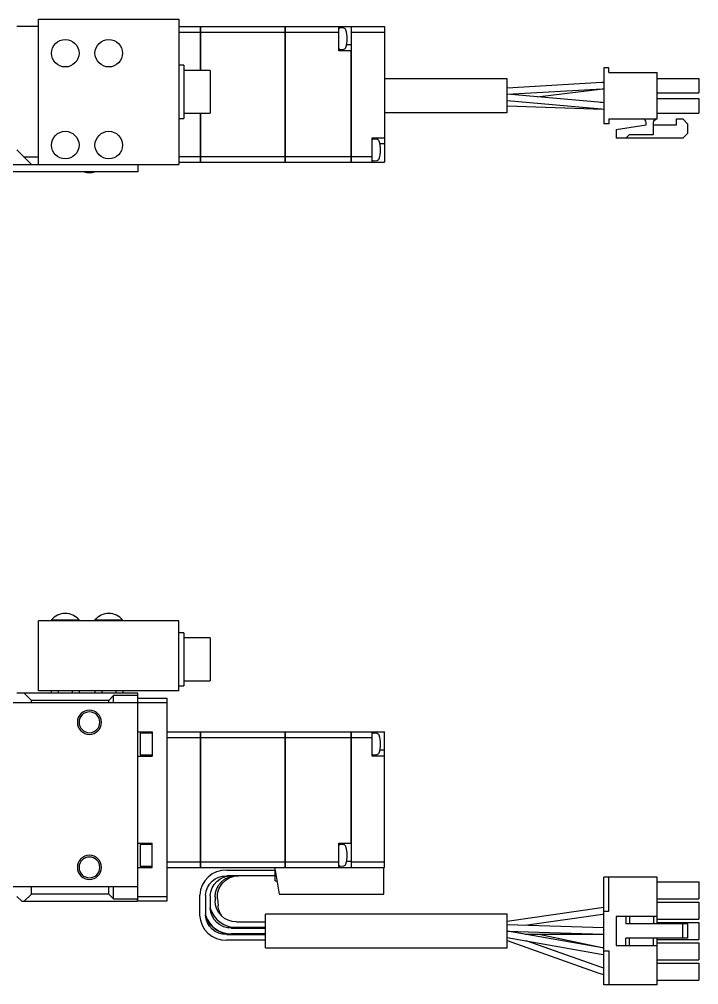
# Model space of a CAD drawing. Extents: x -1 to 744, y -8 to 467.
# Drawn here: x 225.4 to 365.9, y 266.6 to 466.2 of the extents above; entities that cross this region are included whole.
import ezdxf

# ---------------------------------------------------------------- set-up
doc = ezdxf.new("R2010")
doc.units = 0
doc.header["$LTSCALE"] = 0.5
doc.layers.add('MSM_CONTINUOUS', color=7, linetype='CONTINUOUS')

msp = doc.modelspace()

# ---------------------------------------------------------------- linework, layer by layer
at = {"layer": 'MSM_CONTINUOUS'}
for p, q in [((229.4, 436.17), (229.4, 466.17)), ((229.4, 466.17), (258.4, 466.17)), ((258.4, 466.17), (258.4, 436.17)), ((229.4, 464.67), (224.9, 464.67)), ((258.4, 464.67), (262.89, 464.67)), ((258.4, 463.52), (262.89, 463.52)), ((262.89, 455.6), (262.89, 464.67)), ((262.9, 464.67), (262.9, 455.6)), ((262.9, 464.67), (280.39, 464.67)), ((262.9, 463.52), (280.39, 463.52)), ((280.39, 436.67), (280.39, 464.67)), ((280.4, 464.66), (280.39, 464.66)), ((280.4, 463.51), (280.39, 463.51)), ((280.4, 464.67), (280.4, 436.67)), ((280.4, 464.67), (294, 464.67)), ((280.4, 463.52), (291.5, 463.52)), ((291.5, 459.67), (291.5, 464.67)), ((292.48, 464.34), (291.71, 464.4)), ((294, 464.67), (294, 460.92)), ((294.01, 464.67), (294.01, 436.67)), ((294.01, 464.67), (300.9, 464.67)), ((294.01, 463.52), (300.9, 463.52)), ((300.9, 464.67), (300.9, 436.67)), ((294, 459.67), (291.5, 459.67)), ((291.71, 459.94), (292.48, 460.01)), ((294, 460.92), (293.07, 460.92)), ((294, 436.67), (294, 459.67)), ((259.4, 456.67), (258.4, 456.67)), ((259.4, 456.67), (259.4, 445.67)), ((264.9, 455.6), (259.4, 455.6)), ((262.9, 455.74), (262.89, 455.72)), ((264.9, 455.6), (264.9, 446.75)), ((346.3, 456.17), (346.3, 444.57)), ((347.3, 456.17), (346.3, 456.17)), ((347.3, 455.17), (347.3, 456.17)), ((347.3, 455.17), (357.3, 455.17)), ((357.3, 445.57), (357.3, 455.17)), ((326.3, 453.9), (300.9, 453.9)), ((326.3, 446.9), (326.3, 453.9)), ((345.88, 453.1), (326.3, 451.97)), ((346.3, 453.11), (345.88, 453.1)), ((357.3, 453.97), (365.9, 453.97)), ((365.9, 453.97), (365.9, 450.97)), ((326.3, 450.67), (345.95, 451.8)), ((332.52, 450.13), (346.07, 451.79)), ((345.95, 451.8), (346.3, 451.81)), ((346.28, 451.81), (346.3, 451.81)), ((326.3, 449.37), (345.83, 447.66)), ((345.94, 448.95), (326.32, 450.67)), ((357.3, 450.97), (365.9, 450.97)), ((357.3, 449.77), (365.9, 449.77)), ((365.9, 449.77), (365.9, 446.77)), ((326.3, 448.27), (346.16, 447.62)), ((346.3, 448.94), (345.52, 448.99)), ((345.83, 447.66), (346.3, 447.63)), ((346.3, 448.93), (345.94, 448.95)), ((346.16, 447.62), (346.3, 447.62)), ((258.4, 445.67), (259.4, 445.67)), ((259.4, 446.75), (264.9, 446.75)), ((262.89, 436.67), (262.89, 446.75)), ((262.89, 445.97), (262.9, 445.95)), ((262.9, 446.75), (262.9, 436.67)), ((300.9, 446.9), (326.3, 446.9)), ((347.3, 445.57), (357.3, 445.57)), ((347.3, 445.57), (347.3, 444.57)), ((357.3, 446.77), (365.9, 446.77)), ((361.3, 444.37), (361.3, 445.57)), ((361.3, 445.57), (362.6, 445.57)), ((362.6, 445.57), (363.6, 444.57)), ((347.3, 444.57), (346.3, 444.57)), ((348.8, 443.37), (355.05, 444.37)), ((348.8, 443.37), (348.8, 441.57)), ((355.05, 444.37), (355.05, 444.82)), ((356.55, 442.37), (356.55, 444.82)), ((356.55, 444.37), (361.3, 444.37)), ((363.6, 444.57), (363.6, 442.57)), ((298.4, 436.67), (298.4, 441.67)), ((298.4, 441.67), (300.9, 441.67)), ((299.37, 441.34), (298.6, 441.4)), ((362.6, 441.57), (348.8, 441.57)), ((350.8, 441.57), (351.6, 442.37)), ((351.6, 442.37), (356.55, 442.37)), ((363.6, 442.57), (362.6, 441.57)), ((227.9, 436.17), (224.9, 439.17)), ((300.9, 440.42), (299.96, 440.42)), ((229.4, 437.67), (226.4, 437.67)), ((258.4, 437.83), (262.89, 437.83)), ((262.9, 437.83), (280.39, 437.83)), ((280.4, 437.83), (280.39, 437.83)), ((280.4, 437.83), (294, 437.83)), ((294.01, 437.83), (298.4, 437.83)), ((179.9, 436.17), (258.4, 436.17)), ((249.8, 436.17), (249.9, 436.07)), ((249.9, 436.07), (249.9, 434.67)), ((258.4, 436.67), (262.89, 436.67)), ((262.9, 436.67), (280.39, 436.67)), ((280.4, 436.68), (280.39, 436.68)), ((280.4, 436.67), (294, 436.67)), ((294.01, 436.67), (300.9, 436.67)), ((298.6, 436.94), (299.37, 437.01)), ((249.9, 434.67), (179.9, 434.67)), ((258.4, 341.86), (229.4, 341.86)), ((229.4, 327.36), (229.4, 341.86)), ((232.05, 342.02), (237.75, 342.02)), ((232.05, 342.02), (232.05, 341.86)), ((237.75, 341.86), (237.75, 342.02)), ((241.05, 342.02), (246.75, 342.02)), ((241.05, 342.02), (241.05, 341.86)), ((246.75, 341.86), (246.75, 342.02)), ((258.4, 327.36), (258.4, 341.86)), ((259.4, 339.36), (258.4, 339.36)), ((259.4, 339.36), (259.4, 328.36)), ((264.9, 338.29), (259.4, 338.29)), ((264.9, 338.29), (264.9, 329.44)), ((259.4, 329.44), (264.9, 329.44)), ((258.4, 327.36), (229.4, 327.36)), ((232.01, 327.36), (232.01, 326.86)), ((233.45, 327.36), (233.45, 326.86)), ((236.34, 327.36), (236.34, 326.86)), ((237.78, 327.36), (237.78, 326.86)), ((241.01, 327.36), (241.01, 326.86)), ((242.45, 327.36), (242.45, 326.86)), ((245.34, 327.36), (245.34, 326.86)), ((246.78, 327.36), (246.78, 326.86)), ((258.4, 328.36), (259.4, 328.36)), ((249.9, 326.86), (224.9, 326.86)), ((227.9, 325.36), (226.4, 326.86)), ((243.9, 325.36), (227.9, 325.36)), ((227.9, 324.86), (227.9, 325.36)), ((244.9, 326.36), (243.9, 325.36)), ((243.9, 324.86), (243.9, 325.36)), ((249.9, 326.36), (244.9, 326.36)), ((244.9, 324.86), (244.9, 326.36)), ((249.9, 283.86), (249.9, 326.86)), ((249.9, 325.86), (255.9, 325.86)), ((255.9, 325.86), (255.9, 283.86)), ((255.9, 324.86), (179.9, 324.86)), ((249.9, 318.86), (252.9, 318.86)), ((250.4, 318.61), (250.4, 314.11)), ((252.9, 318.61), (250.4, 318.61)), ((252.9, 318.86), (252.9, 313.86)), ((255.9, 318.86), (262.89, 318.86)), ((255.9, 317.71), (262.89, 317.71)), ((262.89, 290.86), (262.89, 318.86)), ((262.9, 318.86), (280.39, 318.86)), ((262.9, 318.86), (262.9, 290.86)), ((262.9, 317.71), (280.39, 317.71)), ((280.39, 290.86), (280.39, 318.86)), ((280.4, 318.85), (280.39, 318.85)), ((280.4, 317.71), (280.39, 317.71)), ((280.4, 318.86), (294, 318.86)), ((280.4, 318.86), (280.4, 290.86)), ((280.4, 317.71), (294, 317.71)), ((294, 295.86), (294, 318.86)), ((294.01, 318.86), (294.01, 290.86)), ((294.01, 318.86), (300.9, 318.86)), ((294.01, 317.71), (298.4, 317.71)), ((298.4, 313.86), (298.4, 318.86)), ((299.37, 318.53), (298.6, 318.6)), ((300.9, 290.86), (300.9, 318.86)), ((249.9, 313.86), (252.9, 313.86)), ((250.4, 314.11), (252.9, 314.11)), ((300.9, 313.86), (298.4, 313.86)), ((298.6, 314.13), (299.37, 314.2)), ((300.9, 315.11), (299.96, 315.11)), ((249.9, 295.86), (252.9, 295.86)), ((250.4, 295.61), (250.4, 291.11)), ((252.9, 295.61), (250.4, 295.61)), ((252.9, 290.86), (252.9, 295.86)), ((291.5, 295.86), (294, 295.86)), ((291.5, 290.86), (291.5, 295.86)), ((292.48, 295.53), (291.71, 295.6)), ((255.9, 292.02), (262.89, 292.02)), ((262.9, 292.02), (280.39, 292.02)), ((280.4, 292.02), (280.39, 292.02)), ((280.4, 292.02), (291.5, 292.02)), ((294, 292.11), (293.07, 292.11)), ((294.01, 292.02), (300.9, 292.02)), ((249.9, 290.86), (252.9, 290.86)), ((250.4, 291.11), (252.9, 291.11)), ((255.9, 290.86), (262.89, 290.86)), ((262.9, 290.86), (300.9, 290.86)), ((268.3, 290.31), (278.3, 290.31)), ((278.3, 288.06), (278.3, 290.86)), ((278.3, 290.26), (279.16, 285.36)), ((280.4, 290.87), (280.39, 290.87)), ((291.71, 291.13), (292.48, 291.2)), ((294, 290.86), (294, 290.87)), ((300.8, 285.36), (300.8, 290.86)), ((278.3, 289.11), (268.3, 289.11)), ((270.78, 289.11), (270.54, 289.11)), ((278.3, 288.06), (278.69, 288.06)), ((357.3, 288.81), (346.3, 288.81)), ((346.3, 266.61), (346.3, 288.81)), ((347.3, 281.81), (347.3, 288.81)), ((357.3, 279.21), (357.3, 288.81)), ((357.3, 287.86), (365.9, 287.86)), ((365.9, 287.86), (365.9, 284.36)), ((249.9, 286.86), (179.9, 286.86)), ((227.9, 285.36), (227.9, 286.86)), ((243.9, 285.36), (243.9, 286.86)), ((244.9, 284.36), (244.9, 286.86)), ((224.9, 284.86), (225.9, 283.86)), ((225.9, 283.86), (249.8, 283.86)), ((226.4, 283.86), (227.9, 285.36)), ((243.9, 285.36), (227.9, 285.36)), ((243.9, 285.36), (244.9, 284.36)), ((244.9, 284.36), (249.81, 284.36)), ((249.81, 283.87), (249.8, 283.86)), ((249.9, 284.49), (249.81, 284.36)), ((249.81, 283.87), (249.81, 284.36)), ((249.81, 283.87), (249.9, 283.96)), ((249.9, 284.86), (255.9, 284.86)), ((255.9, 283.86), (249.9, 283.86)), ((262.7, 281.02), (262.7, 285.11)), ((263.9, 285.11), (263.9, 281.02)), ((264.9, 284.95), (264.9, 282.48)), ((265.9, 284.8), (265.9, 283.93)), ((266.37, 284.35), (266.49, 282.96)), ((279.16, 285.36), (300.8, 285.36)), ((357.3, 284.36), (365.9, 284.36)), ((357.3, 283.66), (365.9, 283.66)), ((365.9, 283.66), (365.9, 280.16)), ((345.82, 282.5), (326.3, 279.67)), ((346.3, 282.55), (345.79, 282.5)), ((346.3, 281.81), (347.3, 281.81)), ((263.91, 281.02), (263.9, 281.06)), ((270.3, 279.61), (276.3, 279.61)), ((276.3, 274.21), (276.3, 281.21)), ((326.3, 281.21), (276.3, 281.21)), ((326.3, 274.21), (326.3, 281.21)), ((330, 278.89), (345.98, 281.21)), ((345.98, 281.21), (346.3, 281.25)), ((357.3, 280.71), (348.8, 280.71)), ((348.8, 280.71), (348.8, 274.71)), ((350.8, 280.71), (350.8, 279.21)), ((351.6, 280.71), (351.6, 279.21)), ((356.55, 280.71), (356.55, 279.21)), ((357.3, 280.16), (365.9, 280.16)), ((357.3, 279.46), (365.9, 279.46)), ((365.9, 279.46), (365.9, 275.96)), ((268.59, 278.47), (268.56, 278.47)), ((268.56, 278.47), (268.59, 278.47)), ((269.3, 278.41), (268.59, 278.47)), ((268.59, 278.47), (269.8, 278.31)), ((276.3, 278.41), (269.3, 278.41)), ((269.3, 278.31), (276.3, 278.31)), ((346.2, 278.37), (326.3, 279.02)), ((326.3, 277.71), (346.16, 277.07)), ((345.97, 274.23), (326.37, 277.71)), ((346.3, 278.37), (346.2, 278.37)), ((363.6, 279.21), (350.8, 279.21)), ((362.6, 276.21), (362.6, 279.21)), ((363.6, 279.21), (363.6, 276.21)), ((268.3, 277.01), (276.3, 277.01)), ((276.3, 275.81), (268.3, 275.81)), ((276.3, 277.11), (269.3, 277.11)), ((326.3, 276.4), (345.74, 272.95)), ((326.3, 275.73), (345.26, 268.99)), ((330.02, 277.06), (346.3, 277.06)), ((345.69, 270.22), (330.24, 275.7)), ((345.91, 274.26), (332.56, 277.06)), ((346.16, 277.07), (346.3, 277.07)), ((363.6, 276.21), (350.8, 276.21)), ((350.8, 274.71), (350.8, 276.21)), ((351.6, 274.71), (351.6, 276.21)), ((356.55, 274.71), (356.55, 276.21)), ((357.3, 266.61), (357.3, 276.21)), ((357.3, 275.96), (365.9, 275.96)), ((276.3, 274.21), (326.3, 274.21)), ((346.3, 274.2), (345.91, 274.26)), ((346.3, 274.19), (345.97, 274.23)), ((346.3, 273.61), (347.3, 273.61)), ((347.3, 273.61), (347.3, 266.61)), ((348.8, 274.71), (357.3, 274.71)), ((357.3, 275.26), (365.9, 275.26)), ((365.9, 275.26), (365.9, 271.76)), ((345.74, 272.95), (346.3, 272.88)), ((357.3, 271.76), (365.9, 271.76)), ((346.3, 270.05), (345.68, 270.22)), ((357.3, 271.06), (365.9, 271.06)), ((365.9, 271.06), (365.9, 267.56)), ((345.25, 269), (346.3, 268.73)), ((345.26, 268.99), (346.3, 268.73)), ((357.3, 267.56), (365.9, 267.56)), ((357.3, 266.61), (346.3, 266.61))]:
    msp.add_line(p, q, dxfattribs=at)
for centre in [(234.9, 459.17), (243.9, 459.17), (234.9, 440.17), (243.9, 440.17)]:
    msp.add_circle(centre, 2.85, dxfattribs=at)
at = {"layer": 'MSM_CONTINUOUS', "extrusion": (0, 0, -1)}
for centre, radius in [((-239.9, 320.86), 2.5), ((-239.9, 320.86), 2.15), ((-239.9, 290.86), 2.5), ((-239.9, 290.86), 2.15)]:
    msp.add_circle(centre, radius, dxfattribs=at)
at = {"layer": 'MSM_CONTINUOUS'}
for centre, radius, start, end in [((291.7, 464.2), 0.2, 85, 180), ((292.44, 463.84), 0.5, 17.6292, 85), ((287.2, 462.17), 6, 342.3708, 17.6292), ((291.7, 460.14), 0.2, 180, 275), ((292.44, 460.51), 0.5, 275, 342.3708), ((354.3, 444.82), 0.75, 0, 90), ((298.59, 441.2), 0.2, 85, 161.8051), ((299.33, 440.84), 0.5, 17.6292, 85), ((294.09, 439.17), 6, 342.3708, 17.6292), ((298.59, 437.14), 0.2, 198.1949, 275), ((299.33, 437.51), 0.5, 275, 342.3708), ((239.89, 437.47), 3, 248.96, 270), ((239.9, 437.47), 3, 270, 291.04), ((234.9, 339.66), 3.7, 89.9943, 140.3692), ((234.9, 339.66), 3.7, 39.6308, 90), ((243.9, 339.66), 3.7, 89.9943, 140.3692), ((243.9, 339.66), 3.7, 39.6308, 90), ((298.59, 318.4), 0.2, 85, 161.8051), ((299.33, 318.03), 0.5, 17.6292, 85), ((294.09, 316.36), 6, 342.3708, 17.6291), ((298.59, 314.33), 0.2, 198.1949, 275), ((299.33, 314.7), 0.5, 275, 342.3708), ((291.7, 295.4), 0.2, 85, 180), ((292.44, 295.03), 0.5, 17.6292, 85), ((287.2, 293.36), 6, 342.3708, 17.6291), ((292.44, 291.7), 0.5, 275, 342.3708), ((268.11, 284.91), 5.41, 87.9657, 177.8137), ((291.7, 291.33), 0.2, 180, 275), ((270.27, 284), 5.59, 195.9654, 270.2921), ((268.1, 281.22), 5.41, 182.1273, 272.0933), ((269.22, 282.68), 5.57, 197.3809, 270.7723)]:
    msp.add_arc(centre, radius, start, end, dxfattribs=at)
at = {"layer": 'MSM_CONTINUOUS', "extrusion": (0, 0, -1)}
for centre, radius, start, end in [((-357.3, 444.82), 0.75, 0, 90), ((-268.11, 284.9), 4.22, 2.8542, 92.5704), ((-269.18, 284.83), 4.29, 1.642, 91.5567), ((-270.25, 284.76), 4.36, 0.5892, 90.5857), ((-270.75, 284.73), 4.39, 355.0821, 90.1308), ((-270.25, 283.97), 4.36, 269.4314, 359.3937), ((-269.18, 282.6), 4.29, 268.4892, 358.3121), ((-270.85, 283.35), 4.37, 322.9581, 354.9542), ((-268.11, 281.23), 4.22, 267.5064, 357.069), ((-269.19, 282.46), 5.45, 271.1091, 336.0046)]:
    msp.add_arc(centre, radius, start, end, dxfattribs=at)

doc.saveas('drawing.dxf')
